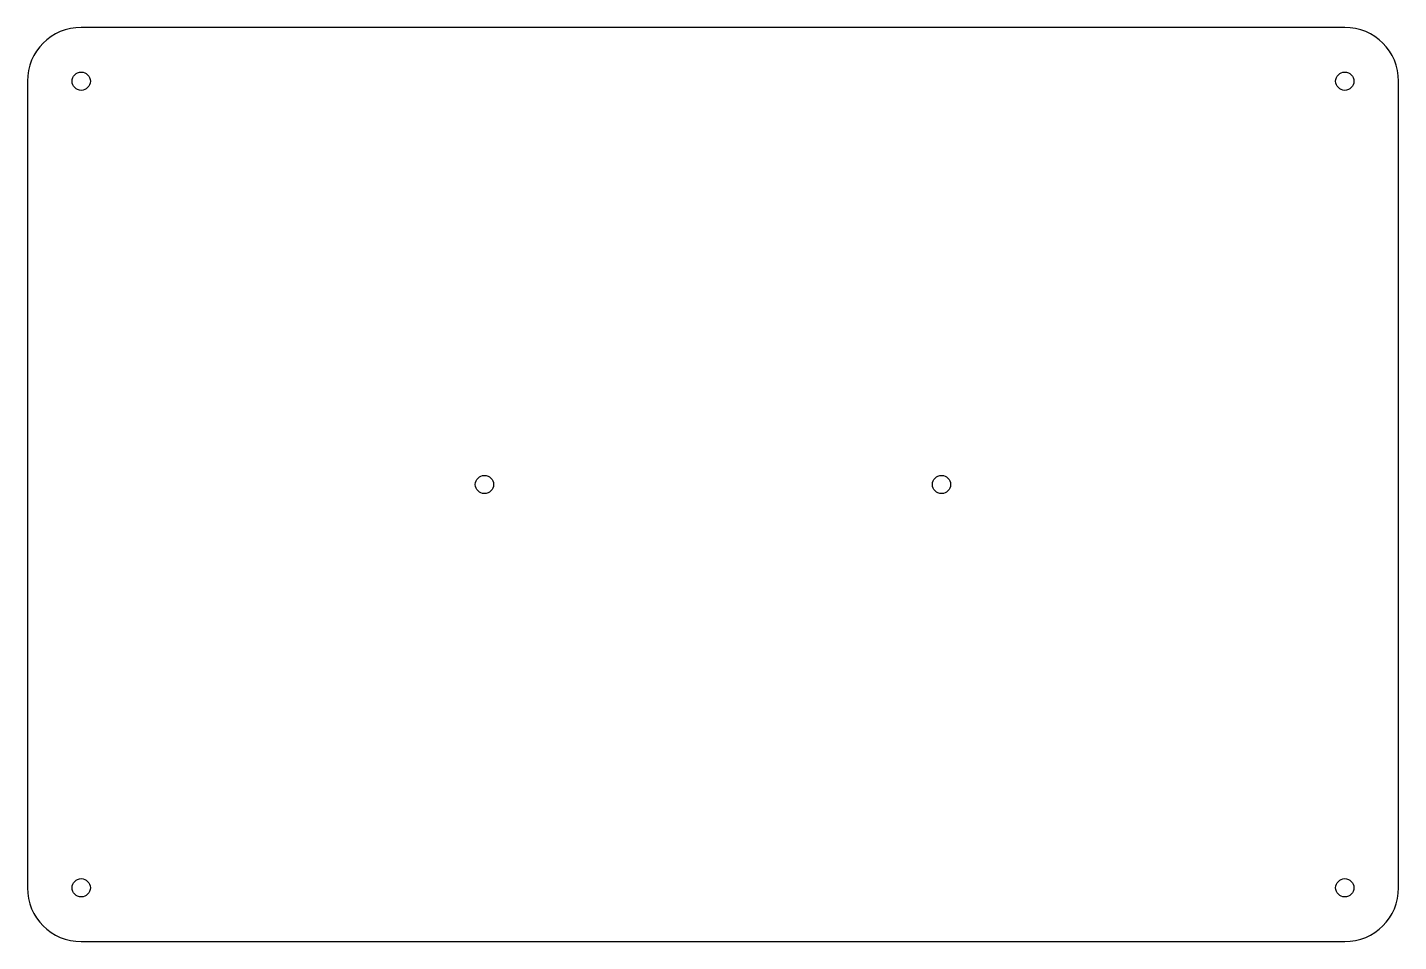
# Model space of a CAD drawing. Extents: x 0 to 255, y 0 to 170.
import ezdxf

# ---------------------------------------------------------------- set-up
doc = ezdxf.new("R2010")
doc.units = 0
doc.layers.get('0').update_dxf_attribs({"linetype": 'CONTINUOUS'})

msp = doc.modelspace()

# ---------------------------------------------------------------- linework, layer by layer
at = {"color": 7}
for p, q in [((245, 170), (10, 170)), ((0, 160), (0, 10)), ((255, 10), (255, 160)), ((10, 0), (245, 0))]:
    msp.add_line(p, q, dxfattribs=at)
for centre in [(10, 160), (245, 160), (85, 85), (170, 85), (10, 10), (245, 10)]:
    msp.add_circle(centre, 1.7, dxfattribs=at)
for centre, start, end in [((10, 160), 90, 180), ((245, 160), 0, 90), ((10, 10), 180, 270), ((245, 10), 270, 360)]:
    msp.add_arc(centre, 10, start, end, dxfattribs=at)

doc.saveas('drawing.dxf')
